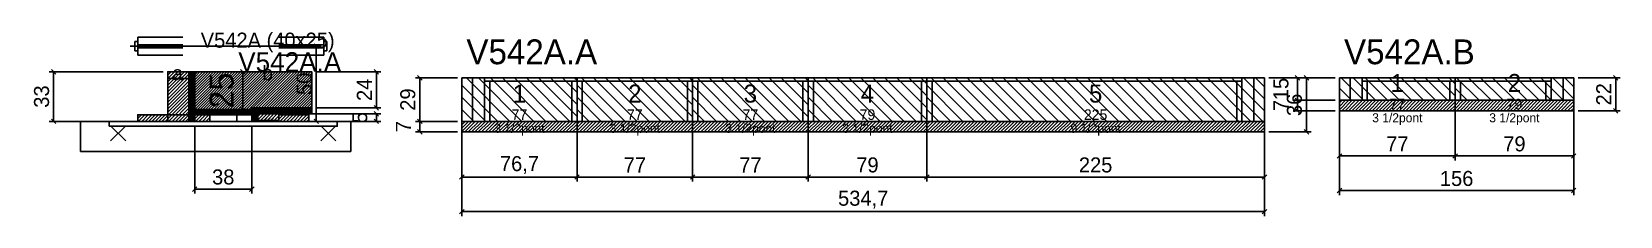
# Model space of a CAD drawing. Extents: x -69 to 990, y -92 to 31.
import ezdxf
from ezdxf.enums import TextEntityAlignment as Align

# ---------------------------------------------------------------- set-up
doc = ezdxf.new("R2010")
doc.units = 0
for name, color, linetype in [('5', 5, 'Continuous'), ('barrote', 126, 'Continuous'), ('CONCRETO', 251, 'Continuous'), ('COTA', 241, 'Continuous'), ('Cota Seção (2x)', 241, 'Continuous'), ('detalhes', 7, 'Continuous'), ('Hachura', 251, 'Continuous'), ('Madeira', 126, 'Continuous'), ('NOMENCLATURA', 7, 'Continuous'), ('Painéis', 200, 'Continuous'), ('presilha', 224, 'Continuous'), ('Reaproveitamento', 30, 'Continuous'), ('SARR_2.2x7', 40, 'Continuous'), ('SARR_3.5x7', 81, 'Continuous'), ('SCO-___-LAJ', 224, 'Continuous'), ('TENSOR', 224, 'Continuous'), ('texto', 7, 'Continuous'), ('Texto Seção', 7, 'Continuous')]:
    doc.layers.add(name, color=color, linetype=linetype)
doc.dimstyles.new('PAINEL', dxfattribs={"dimtxt": 10, "dimasz": 3, "dimexe": 3, "dimexo": 3, "dimgap": 3, "dimtad": 1, "dimblk": 'OBLIQUE', "dimblk1": 'OBLIQUE', "dimcen": 2.5, "dimclrd": 4, "dimclre": 4, "dimclrt": 240, "dimazin": 3, "dimtfac": 1, "dimtmove": 0, "dimatfit": 3})
doc.dimstyles.new('SECAO2X', dxfattribs={"dimtxt": 16, "dimasz": 3, "dimexe": 3, "dimexo": 3, "dimgap": 3, "dimtad": 1, "dimblk": 'OBLIQUE', "dimblk1": 'OBLIQUE', "dimcen": 2.5, "dimclrd": 4, "dimclre": 4, "dimclrt": 240, "dimazin": 3, "dimtfac": 1, "dimtmove": 0, "dimatfit": 3})

# ---------------------------------------------------------------- blocks, each defined once
blk = doc.blocks.new('_OBLIQUE')
at = {"color": 0, "linetype": 'BYBLOCK'}
blk.add_line((-0.5, -0.5), (0.5, 0.5), dxfattribs=at)

msp = doc.modelspace()

# ---------------------------------------------------------------- hatches: boundary and pattern name
at = {"layer": 'COTA'}
h = msp.add_hatch(dxfattribs=at)
h.set_pattern_fill('ANSI31', scale=0.4)
h.paths.add_polyline_path([(40, -21), (40, 4), (118, 4), (118, -20), (78, -20), (78, -21)])
h = msp.add_hatch(dxfattribs=at)
h.set_pattern_fill('ANSI31', scale=0.5)
h.paths.add_polyline_path([(802.7, -22), (879.7, -22), (879.7, -15), (802.7, -15)])
h = msp.add_hatch(dxfattribs=at)
h.set_pattern_fill('ANSI31', scale=0.5)
h.paths.add_polyline_path([(879.7, -22), (958.7, -22), (958.7, -15), (879.7, -15)])
h = msp.add_hatch(dxfattribs=at)
h.set_pattern_fill('ANSI31', scale=0.5)
h.paths.add_polyline_path([(218, -36), (294.7, -36), (294.7, -29), (218, -29)])
h = msp.add_hatch(dxfattribs=at)
h.set_pattern_fill('ANSI31', scale=0.5)
h.paths.add_polyline_path([(294.7, -36), (371.7, -36), (371.7, -29), (294.7, -29)])
h = msp.add_hatch(dxfattribs=at)
h.set_pattern_fill('ANSI31', scale=0.5)
h.paths.add_polyline_path([(371.7, -36), (448.7, -36), (448.7, -29), (371.7, -29)])
h = msp.add_hatch(dxfattribs=at)
h.set_pattern_fill('ANSI31', scale=0.5)
h.paths.add_polyline_path([(448.7, -36), (527.7, -36), (527.7, -29), (448.7, -29)])
h = msp.add_hatch(dxfattribs=at)
h.set_pattern_fill('ANSI31', scale=0.5)
h.paths.add_polyline_path([(527.7, -36), (752.7, -36), (752.7, -29), (527.7, -29)])
at = {"layer": 'Hachura'}
h = msp.add_hatch(dxfattribs=at)
h.set_pattern_fill('ANSI31', scale=0.5)
h.paths.add_polyline_path([(22, -29), (36, -29), (36, 4), (22, 4)])
h = msp.add_hatch(dxfattribs=at)
h.set_pattern_fill('ANSI31', scale=0.5)
h.paths.add_polyline_path([(22, -0.4), (36, -0.4), (36, 4), (22, 4)])
h = msp.add_hatch(dxfattribs=at)
h.set_pattern_fill('SOLID')
h.paths.add_polyline_path([(36, -29), (40, -29), (40, 4), (36, 4)])
h = msp.add_hatch(dxfattribs=at)
h.set_pattern_fill('SOLID')
h.paths.add_polyline_path([(40, -24.6), (78, -24.6), (78, -21), (40, -21)])
h = msp.add_hatch(dxfattribs=at)
h.set_pattern_fill('SOLID')
h.paths.add_polyline_path([(78, -24), (118, -24), (118, -20), (78, -20)])
h = msp.add_hatch(dxfattribs=at)
h.set_pattern_fill('ANSI31', scale=0.5)
h.paths.add_polyline_path([(2, -29), (22, -29), (22, -24.6), (2, -24.6)])
h = msp.add_hatch(dxfattribs=at)
h.set_pattern_fill('ANSI31', scale=0.5)
h.paths.add_polyline_path([(40, -29), (50, -29), (50, -24.6), (40, -24.6)])
h = msp.add_hatch(dxfattribs=at)
h.set_pattern_fill('SOLID')
h.paths.add_polyline_path([(78, -29), (82, -29), (82, -24), (78, -24)])
h = msp.add_hatch(dxfattribs=at)
h.set_pattern_fill('ANSI31', scale=0.5)
h.paths.add_polyline_path([(82, -29), (96, -29), (96, -24), (82, -24)])
h = msp.add_hatch(dxfattribs=at)
h.set_pattern_fill('ANSI31', scale=0.5)
h.paths.add_polyline_path([(82, -28.4), (96, -28.4), (96, -24), (82, -24)])
h = msp.add_hatch(dxfattribs=at)
h.set_pattern_fill('ANSI31', scale=0.5)
h.paths.add_polyline_path([(96, -29), (116, -29), (116, -24.6), (96, -24.6)])

# ---------------------------------------------------------------- linework, layer by layer
for p, q in [((0, 24), (0, 18)), ((2, 24), (0, 24)), ((2, 27), (32, 27)), ((2, 27), (2, 15)), ((2, 22), (32, 22)), ((96, 27), (126, 27)), ((96, 22), (126, 22)), ((126, 27), (126, 15)), ((126, 24), (128, 24)), ((128, 24), (128, 18)), ((2, 18), (0, 18)), ((2, 20), (32, 20)), ((2, 15), (32, 15)), ((96, 20), (126, 20)), ((96, 15), (126, 15)), ((126, 18), (128, 18))]:
    msp.add_line(p, q)
at = {"layer": 'barrote'}
msp.add_lwpolyline([(-36, -49), (144, -49), (144, -29), (-36, -29)], close=True, dxfattribs=at)
at = {"layer": 'CONCRETO'}
msp.add_lwpolyline([(40, -21), (40, 4), (118, 4), (118, -20), (78, -20), (78, -21)], close=True, dxfattribs=at)
at = {"layer": 'Madeira'}
for points in [[(22, -29), (36, -29), (36, 4), (22, 4)], [(22, -0.4), (36, -0.4), (36, 4), (22, 4)], [(2, -29), (22, -29), (22, -24.6), (2, -24.6)], [(22, -29), (36, -29), (36, -24.6), (22, -24.6)], [(40, -29), (50, -29), (50, -24.6), (40, -24.6)], [(68, -29), (78, -29), (78, -24.6), (68, -24.6)], [(82, -29), (96, -29), (96, -24), (82, -24)], [(82, -28.4), (96, -28.4), (96, -24), (82, -24)], [(96, -29), (116, -29), (116, -24.6), (96, -24.6)]]:
    msp.add_lwpolyline(points, close=True, dxfattribs=at)
at = {"layer": 'Painéis'}
for p, q in [((218, 0), (294.7, 0)), ((218, -29), (218, 0)), ((294.7, -29), (294.7, 0)), ((294.7, -29), (294.7, 0)), ((294.7, 0), (371.7, 0)), ((294.7, -29), (294.7, 0)), ((371.7, -29), (371.7, 0)), ((371.7, -29), (371.7, 0)), ((371.7, 0), (448.7, 0)), ((371.7, -29), (371.7, 0)), ((448.7, -29), (448.7, 0)), ((448.7, -29), (448.7, 0)), ((448.7, 0), (527.7, 0)), ((448.7, -29), (448.7, 0)), ((527.7, -29), (527.7, 0)), ((527.7, -29), (527.7, 0)), ((527.7, 0), (752.7, 0)), ((527.7, -29), (527.7, 0)), ((752.7, -29), (752.7, 0)), ((802.7, 0), (879.7, 0)), ((802.7, -15), (802.7, 0)), ((879.7, -15), (879.7, 0)), ((879.7, -15), (879.7, 0)), ((879.7, 0), (958.7, 0)), ((879.7, -15), (879.7, 0)), ((958.7, -15), (958.7, 0)), ((802.7, -15), (879.7, -15)), ((879.7, -15), (958.7, -15)), ((218, -29), (294.7, -29)), ((294.7, -29), (371.7, -29)), ((371.7, -29), (448.7, -29)), ((448.7, -29), (527.7, -29)), ((527.7, -29), (752.7, -29))]:
    msp.add_line(p, q, dxfattribs=at)
for points in [[(36, -29), (40, -29), (40, 4), (36, 4)], [(40, -24.6), (78, -24.6), (78, -21), (40, -21)], [(78, -24), (118, -24), (118, -20), (78, -20)], [(78, -29), (82, -29), (82, -24), (78, -24)]]:
    msp.add_lwpolyline(points, close=True, dxfattribs=at)
at = {"layer": 'presilha'}
for p, q in [((-16, -42), (-6, -32)), ((-16, -32), (-6, -42)), ((124, -42), (134, -32)), ((124, -32), (134, -42))]:
    msp.add_line(p, q, dxfattribs=at)
at = {"layer": 'Reaproveitamento', "color": 30}
for p, q in [((250, -29), (221, 0)), ((258, -29), (229, 0)), ((266, -29), (237, 0)), ((274, -29), (245, 0)), ((282, -29), (253, 0)), ((290, -29), (261, 0)), ((294.7, -25.7), (269, 0)), ((294.7, -17.7), (277, 0)), ((294.7, -9.7), (285, 0)), ((294.7, -1.7), (293, 0)), ((326.7, -29), (297.7, 0)), ((334.7, -29), (305.7, 0)), ((342.7, -29), (313.7, 0)), ((350.7, -29), (321.7, 0)), ((358.7, -29), (329.7, 0)), ((366.7, -29), (337.7, 0)), ((371.7, -26), (345.7, 0)), ((371.7, -18), (353.7, 0)), ((371.7, -10), (361.7, 0)), ((371.7, -2), (369.7, 0)), ((403.7, -29), (374.7, 0)), ((411.7, -29), (382.7, 0)), ((419.7, -29), (390.7, 0)), ((427.7, -29), (398.7, 0)), ((435.7, -29), (406.7, 0)), ((443.7, -29), (414.7, 0)), ((448.7, -26), (422.7, 0)), ((448.7, -18), (430.7, 0)), ((448.7, -10), (438.7, 0)), ((448.7, -2), (446.7, 0)), ((480.7, -29), (451.7, 0)), ((488.7, -29), (459.7, 0)), ((496.7, -29), (467.7, 0)), ((504.7, -29), (475.7, 0)), ((512.7, -29), (483.7, 0)), ((520.7, -29), (491.7, 0)), ((527.7, -28), (499.7, 0)), ((527.7, -20), (507.7, 0)), ((527.7, -12), (515.7, 0)), ((527.7, -4), (523.7, 0)), ((559.7, -29), (530.7, 0)), ((567.7, -29), (538.7, 0)), ((575.7, -29), (546.7, 0)), ((583.7, -29), (554.7, 0)), ((591.7, -29), (562.7, 0)), ((599.7, -29), (570.7, 0)), ((607.7, -29), (578.7, 0)), ((615.7, -29), (586.7, 0)), ((623.7, -29), (594.7, 0)), ((631.7, -29), (602.7, 0)), ((639.7, -29), (610.7, 0)), ((647.7, -29), (618.7, 0)), ((655.7, -29), (626.7, 0)), ((663.7, -29), (634.7, 0)), ((671.7, -29), (642.7, 0)), ((679.7, -29), (650.7, 0)), ((687.7, -29), (658.7, 0)), ((695.7, -29), (666.7, 0)), ((703.7, -29), (674.7, 0)), ((711.7, -29), (682.7, 0)), ((719.7, -29), (690.7, 0)), ((727.7, -29), (698.7, 0)), ((735.7, -29), (706.7, 0)), ((743.7, -29), (714.7, 0)), ((751.7, -29), (722.7, 0)), ((752.7, -22), (730.7, 0)), ((752.7, -14), (738.7, 0)), ((752.7, -6), (746.7, 0)), ((818.7, -15), (803.7, 0)), ((826.7, -15), (811.7, 0)), ((834.7, -15), (819.7, 0)), ((842.7, -15), (827.7, 0)), ((850.7, -15), (835.7, 0)), ((858.7, -15), (843.7, 0)), ((866.7, -15), (851.7, 0)), ((874.7, -15), (859.7, 0)), ((879.7, -12), (867.7, 0)), ((879.7, -4), (875.7, 0)), ((895.7, -15), (880.7, 0)), ((903.7, -15), (888.7, 0)), ((911.7, -15), (896.7, 0)), ((919.7, -15), (904.7, 0)), ((927.7, -15), (912.7, 0)), ((935.7, -15), (920.7, 0)), ((943.7, -15), (928.7, 0)), ((951.7, -15), (936.7, 0)), ((958.7, -14), (944.7, 0)), ((958.7, -6), (952.7, 0)), ((242, -29), (218, -5)), ((318.7, -29), (294.7, -5)), ((395.7, -29), (371.7, -5)), ((472.7, -29), (448.7, -5)), ((551.7, -29), (527.7, -5)), ((810.7, -15), (802.7, -7)), ((887.7, -15), (879.7, -7)), ((234, -29), (218, -13)), ((226, -29), (218, -21)), ((310.7, -29), (294.7, -13)), ((302.7, -29), (294.7, -21)), ((387.7, -29), (371.7, -13)), ((379.7, -29), (371.7, -21)), ((464.7, -29), (448.7, -13)), ((456.7, -29), (448.7, -21)), ((543.7, -29), (527.7, -13)), ((535.7, -29), (527.7, -21)), ((802.7, -15), (802.7, -15)), ((879.7, -15), (879.7, -15)), ((218, -29), (218, -29)), ((294.7, -29), (294.7, -29)), ((371.7, -29), (371.7, -29)), ((448.7, -29), (448.7, -29)), ((527.7, -29), (527.7, -29))]:
    msp.add_line(p, q, dxfattribs=at)
at = {"layer": 'SARR_2.2x7'}
for p, q in [((225, -29), (225, 0)), ((745.7, -29), (745.7, 0)), ((809.7, -15), (809.7, 0)), ((951.7, -15), (951.7, 0)), ((233, -2.2), (294.7, -2.2)), ((294.7, -2.2), (371.7, -2.2)), ((371.7, -2.2), (448.7, -2.2)), ((448.7, -2.2), (527.7, -2.2)), ((527.7, -2.2), (737.7, -2.2)), ((817.7, -2.2), (879.7, -2.2)), ((879.7, -2.2), (943.7, -2.2))]:
    msp.add_line(p, q, dxfattribs=at)
at = {"layer": 'SARR_3.5x7'}
for p, q in [((233, -29), (233, 0)), ((294.7, -29), (294.7, 0)), ((294.7, -29), (294.7, 0)), ((371.7, -29), (371.7, 0)), ((371.7, -29), (371.7, 0)), ((448.7, -29), (448.7, 0)), ((448.7, -29), (448.7, 0)), ((527.7, -29), (527.7, 0)), ((527.7, -29), (527.7, 0)), ((737.7, -29), (737.7, 0)), ((817.7, -15), (817.7, 0)), ((879.7, -15), (879.7, 0)), ((879.7, -15), (879.7, 0)), ((943.7, -15), (943.7, 0)), ((236.5, -29), (236.5, -2.2)), ((291.2, -29), (291.2, -2.2)), ((298.2, -29), (298.2, -2.2)), ((368.2, -29), (368.2, -2.2)), ((375.2, -29), (375.2, -2.2)), ((445.2, -29), (445.2, -2.2)), ((452.2, -29), (452.2, -2.2)), ((524.2, -29), (524.2, -2.2)), ((531.2, -29), (531.2, -2.2)), ((734.2, -29), (734.2, -2.2)), ((821.2, -15), (821.2, -2.2)), ((876.2, -15), (876.2, -2.2)), ((883.2, -15), (883.2, -2.2)), ((940.2, -15), (940.2, -2.2)), ((817.7, -15), (821.2, -15)), ((876.2, -15), (879.7, -15)), ((879.7, -15), (883.2, -15)), ((940.2, -15), (943.7, -15)), ((233, -29), (236.5, -29)), ((291.2, -29), (294.7, -29)), ((294.7, -29), (298.2, -29)), ((368.2, -29), (371.7, -29)), ((371.7, -29), (375.2, -29)), ((445.2, -29), (448.7, -29)), ((448.7, -29), (452.2, -29)), ((524.2, -29), (527.7, -29)), ((527.7, -29), (531.2, -29)), ((734.2, -29), (737.7, -29))]:
    msp.add_line(p, q, dxfattribs=at)
at = {"layer": 'SCO-___-LAJ'}
for points in [[(802.7, -22), (879.7, -22), (879.7, -15), (802.7, -15)], [(879.7, -22), (958.7, -22), (958.7, -15), (879.7, -15)], [(-17, -32.2), (135, -32.2), (135, -29), (-17, -29)], [(218, -36), (294.7, -36), (294.7, -29), (218, -29)], [(294.7, -36), (371.7, -36), (371.7, -29), (294.7, -29)], [(371.7, -36), (448.7, -36), (448.7, -29), (371.7, -29)], [(448.7, -36), (527.7, -36), (527.7, -29), (448.7, -29)], [(527.7, -36), (752.7, -36), (752.7, -29), (527.7, -29)]]:
    msp.add_lwpolyline(points, close=True, dxfattribs=at)
at = {"layer": 'TENSOR'}
msp.add_line((-3, 21), (116, 21), dxfattribs=at)

# ---------------------------------------------------------------- texts
at = {"layer": '5'}
for s, height, p in [('1', 12, (841.2, -3.5)), ('2', 12, (919.2, -3.5)), ('1', 12, (256.35, -10.5)), ('2', 12, (333.2, -10.5)), ('3', 12, (410.2, -10.5)), ('4', 12, (488.2, -10.5)), ('5', 12, (640.2, -10.5)), ('77', 7, (256.35, -24.5)), ('77', 7, (333.2, -24.5)), ('77', 7, (410.2, -24.5)), ('79', 7, (488.2, -24.5)), ('225', 7, (640.2, -24.5)), ('77', 7, (841.2, -17.5)), ('79', 7, (919.2, -17.5))]:
    msp.add_text(s, height=height, dxfattribs=at).set_placement(p, align=Align.MIDDLE_CENTER)
at = {"layer": 'detalhes'}
for s, p in [('a', (25, -1.7)), ('b', (85, -1.7)), ('c', (50, -18.5))]:
    msp.add_text(s, height=9.6, dxfattribs=at).set_placement(p)
at = {"layer": 'NOMENCLATURA'}
for s, p in [('V542A.A', (221, 9)), ('V542A.B', (805.7, 9))]:
    msp.add_text(s, height=16.5, dxfattribs=at).set_placement(p)
at = {"layer": 'texto', "char_height": 6, "attachment_point": 5}
for s, insert in [('3 1/2pont', (256.35, -34.5)), ('3 1/2pont', (333.2, -34.5)), ('3 1/2pont', (410.2, -34.5)), ('3 1/2pont', (488.2, -34.5)), ('9 1/2pont', (640.2, -34.5)), ('3 1/2pont', (841.2, -27.5)), ('3 1/2pont', (919.2, -27.5))]:
    msp.add_mtext(s, dxfattribs=dict(at, insert=insert))
at = {"layer": 'Texto Seção'}
for s, height, p in [('V542A (40x25)', 10, (44, 20)), ('V542A.A', 13, (69, 4))]:
    msp.add_text(s, height=height, dxfattribs=at).set_placement(p)

# ---------------------------------------------------------------- dimensions: what is measured, and where the dimension line sits
at = {"layer": 'COTA'}
for base, p1, p2 in [((121, -29), (96, -29), (96, 21)), ((-54, -29), (2, -29), (22, 4)), ((161, -20), (118, -20), (118, 4)), ((190, -29), (218, -29), (218, 0)), ((780.7, -36), (752.7, -36), (752.7, 0)), ((774.7, -15), (802.7, -15), (802.7, 0)), ((986.7, -22), (958.7, -22), (958.7, 0)), ((774.7, -22), (802.7, -22), (802.7, -15)), ((161, -29), (96, -29), (96, -24)), ((190, -36), (218, -36), (218, -29))]:
    msp.add_linear_dim(base=base, p1=p1, p2=p2, angle=90, dimstyle='PAINEL', dxfattribs=at).render()
for base, p1, p2 in [((802.7, -52), (802.7, -15), (879.7, -15)), ((802.7, -75), (802.7, -15), (958.7, -15)), ((879.7, -52), (879.7, -15), (958.7, -15)), ((40, -74), (40, -29), (78, -29)), ((218, -66), (218, -29), (294.7, -29)), ((218, -89), (218, -29), (752.7, -29)), ((294.7, -66), (294.7, -29), (371.7, -29)), ((371.7, -66), (371.7, -29), (448.7, -29)), ((448.7, -66), (448.7, -29), (527.7, -29)), ((527.7, -66), (527.7, -29), (752.7, -29))]:
    msp.add_linear_dim(base=base, p1=p1, p2=p2, dimstyle='PAINEL', dxfattribs=at).render()
at = {"layer": 'Cota Seção (2x)'}
msp.add_linear_dim(base=(72, -21), p1=(40, -21), p2=(40, 4), angle=90, dimstyle='SECAO2X', dxfattribs=at).render()

doc.saveas('drawing.dxf')
